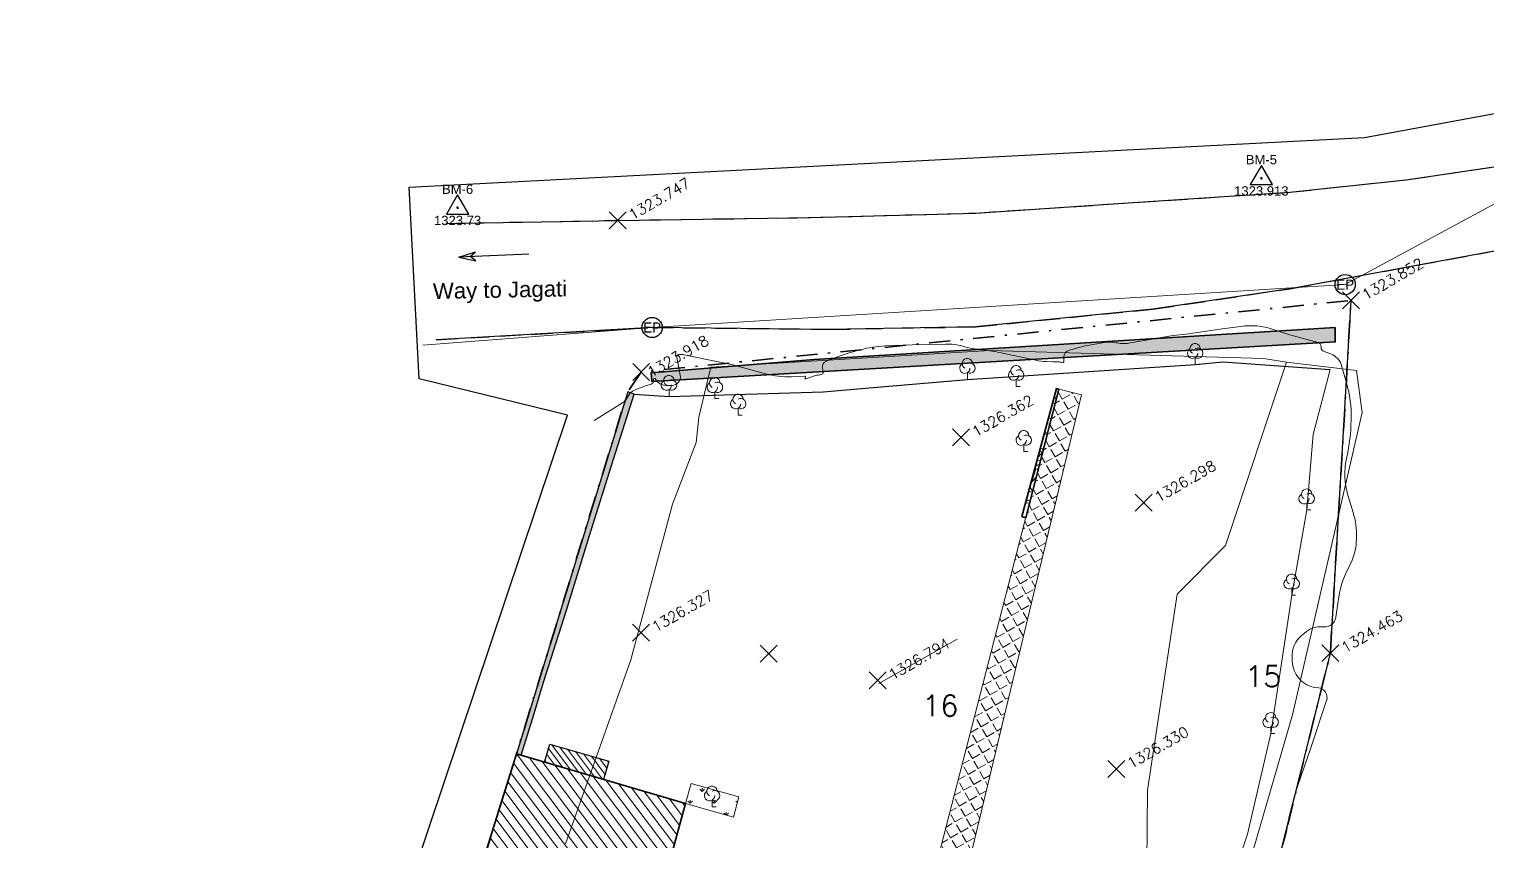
# Model space of a CAD drawing. Header units: metres. Extents: x 642473 to 642836, y 3061083 to 3061591.
# Drawn here: x 642623.6 to 642692.5, y 3061435.7 to 3061474.1 of the extents above; entities that cross this region are included whole.
import ezdxf
from ezdxf.enums import TextEntityAlignment as Align

# ---------------------------------------------------------------- set-up
doc = ezdxf.new("R2010")
doc.units = ezdxf.units.M
doc.header["$MEASUREMENT"] = 0
doc.header["$PDMODE"] = 3
doc.header["$PDSIZE"] = 0.4
doc.linetypes.add('DASHDOT', pattern=[1, 0.5, -0.25, 0, -0.25])
doc.linetypes.add('HIDDEN', pattern=[0.375, 0.25, -0.125])
for name, color, linetype, lineweight in [('Arrow', 1, 'Continuous', 25), ('Cadastral PARCEL', 6, 'Continuous', 15), ('Cadastral PARCEL  No.', 4, 'Continuous', 15), ('Fence', 2, 'FENCELINE2', 15), ('Garden', 3, 'Continuous', 9), ('Garden HATCH', 62, 'Continuous', 5), ('House', 1, 'Continuous', 35), ('House_Hatch', 8, 'Continuous', 0), ('Index_Contour', 8, 'Continuous', 20), ('LT LINE', 6, 'LT', 18), ('Pavement', 7, 'Continuous', 5), ('Property Boundary', 1, 'DASHDOT', 35), ('Spot_Height', 7, 'Continuous', 15), ('Tree', 3, 'Continuous', 9), ('Unmetalled_Road', 1, 'HIDDEN', 25), ('Wall', 250, 'Continuous', 35), ('Wall_Hatch', 33, 'Continuous', 5)]:
    doc.layers.add(name, color=color, linetype=linetype, lineweight=lineweight)
for name, color, linetype in [('Boundary', 6, 'Continuous'), ('Cadastral Map_CHITTAPOL 1KHA1', 7, 'Continuous'), ('Concrete Part', 7, 'Continuous'), ('Cordinate', 7, 'Continuous'), ('Electirc_Pole', 1, 'Continuous'), ('Features', 5, 'Continuous'), ('Fence_Galvanized Sheet', 2, 'FENCELINE2'), ('Toilet', 2, 'Continuous'), ('Traverse Point', 7, 'Continuous')]:
    doc.layers.add(name, color=color, linetype=linetype)
doc.styles.add('Arial', font='arial.ttf')
doc.styles.add('Comic_San', font='comic.ttf')
doc.styles.add('romans', font='romans.shx')
doc.styles.get("Standard").update_dxf_attribs({"font": 'arial.ttf'})
doc.linetypes.add('FENCELINE2', pattern='A,0.25,-0.1,[132,ltypeshp.shx,S=0.1,R=0,X=-0.1,Y=0],-0.1,1', length=1.45)
doc.linetypes.add('LT', pattern='A,1.97318,-0.058086,["LT",Standard,S=0.2,R=0,X=0,Y=-0.077848],-0.365048', length=2.396314)
picture_1 = doc.add_image_def('image1.tif', size_in_pixel=(2338, 3307))
pattern_1 = [(228.012787504, (1.44, 2), (-16, -18), [0.269072, -26.6381760941]), (184.969740728, (1.26, 1.8), (24, 2), [0.461736, -45.7118495225]), (132.510447078, (0.8, 1.76), (20, -21.9999999999997), [0.325576, -32.2320651922]), (267.273689006, (0.02, 1.26), (2, 40), [0.420476, -41.6271160833]), (292.833654178, (0, 0.84), (-10, 24), [0.41231, -40.8187462562]), (357.273689006, (0.16, 0.46), (-40, 2), [0.420476, -41.6271160833]), (37.6942404667, (0.58, 0.44), (-26, -20), [0.556058, -55.0496970978]), (72.255328375, (1.02, 0.78), (14, 44), [0.524976, -51.9726429936]), (121.429565615, (1.18, 1.28), (-16, 26), [0.4219, -41.7681462195]), (175.236358309, (0.96, 1.64), (22, -2), [0.481664, -23.6015251576]), (222.397437798, (0.48, 1.68), (-23.9999999999999, -22), [0.622896, -61.6667500096]), (138.814074834, (2, 1.24), (-14, 12), [0.212602, -21.0476896255]), (171.46923439, (1.84, 1.38), (26, -4), [0.404474, -40.0430228323]), (225, (1.44, 1.44), (-2e-16, -2), [0.282842, -2.5455851247]), (203.198590514, (1.3, 1.68), (10, 4), [0.152316, -15.0792302117]), (291.801409486, (1.16, 1.62), (-2, 6), [0.215406, -10.5549236143]), (30.963756532, (1.24, 1.42), (6, 4), [0.349858, -11.3120457897]), (161.565051177, (1.54, 1.6), (4, -2), [0.252982, -6.0715733203]), (16.389540334, (0, 1.62), (20, 6), [0.3544, -35.0856902933]), (70.346175942, (0.34, 1.72), (-8.0000000000024, -22.000000000007), [0.297322, -29.4348154946]), (293.198590514, (1.54, 2), (-4, 10), [0.30463, -14.9269162117]), (343.610459666, (1.66, 1.72), (-20, 6), [0.3544, -35.0856902933]), (339.44395478, (0, 0.38), (-10, 4), [0.34176, -16.7462474906]), (294.775140569, (0.32, 0.26), (-10, 22), [0.286356, -28.3492861266]), (66.801409486, (1.56, 0), (4, 10), [0.30463, -14.9269162117]), (17.3540246363, (1.68, 0.28), (-26, -8), [0.335262, -33.1908472285]), (69.44395478, (0.58, 0), (-4, -10), [0.17088, -16.9171274906]), (101.309932474, (1.44, 0), (-2, 8), [0.10198, -10.0960590272]), (165.963756532, (1.42, 0.1), (6, -2), [0.41231, -7.8339012512]), (186.009005957, (1.02, 0.2), (20, 2), [0.3821, -37.8278463491]), (303.690067526, (1.24, 1.24), (-2, 4), [0.288444, -6.9226585509]), (353.157226587, (1.4, 1), (34, -4.0000000000001), [0.503588, -49.855125248]), (60.945395901, (1.9, 0.94), (-8, -14), [0.205912, -20.385348282]), (90, (2, 1.12), (-2, 2), [0.12, -1.88]), (120.256437164, (0.98, 0.26), (8, -14), [0.277848, -27.5070399789]), (48.012787504, (0.84, 0.5), (16, 18), [0.538144, -26.3691040941]), (0, (1.2, 0.9), (2, 2), [0.52, -1.48]), (325.304846469, (1.72, 0.9), (20.0000000000003, -13.9999999999997), [0.316228, -31.3065486017]), (254.054604099, (1.98, 0.72), (-2, -8), [0.291204, -14.2690157786]), (207.645975364, (1.9, 0.44), (-38, -20), [0.47413, -46.9389483645]), (175.42607874, (1.48, 0.22), (-26, 2), [0.501598, -49.658146816])]

# ---------------------------------------------------------------- blocks, each defined once
blk = doc.blocks.new('ep')
at = {"layer": 'Electirc_Pole'}
blk.add_circle((0, 0), 0.159, dxfattribs=at)
at = {"layer": 'Electirc_Pole', "style": 'Comic_San'}
blk.add_text('EP', height=0.1588, dxfattribs=at).set_placement((0, 0), align=Align.MIDDLE)
blk = doc.blocks.new('Tree')
at = {"layer": 'Tree'}
blk.add_lwpolyline([(0, 0.323), (0, 0), (0.187, 0)], dxfattribs=at)
for centre, start, end in [((-0.125, 0.532), 121.23716, 1.23716), ((-0.008, 0.746), 0.91474, 241.23716), ((0.119, 0.536), 240.88334, 119.11666)]:
    blk.add_arc(centre, 0.244, start, end, dxfattribs=at)
blk = doc.blocks.new('Peg')
blk.add_lwpolyline([(0, 0.548), (-0.475, -0.274), (0.475, -0.274)], close=True)
for points in [[(0, 0), (-0.05, 0)], [(0, 0), (0, 0.05)], [(0, 0), (0.05, 0)], [(0, 0), (0, -0.05)]]:
    blk.add_lwpolyline(points)
at = {"style": 'Arial'}
for p in [(0.001, 0.795), (0.001, -0.544)]:
    blk.add_attdef('00', text='', height=0.4, dxfattribs=at).set_placement(p, align=Align.MIDDLE)

msp = doc.modelspace()

# ---------------------------------------------------------------- hatches: boundary and pattern name
at = {"layer": 'Concrete Part'}
h = msp.add_hatch(dxfattribs=at)
h.set_pattern_fill('AR-CONC', color=8, scale=0.05)
h.set_pattern_definition([(50, (0, 0), (0.3586300913, -0.03137606749), [0.0375, -0.4125]), (355, (0, 0), (-0.069375666807, 0.37609606685), [0.03, -0.33]), (100.45144446, (0.0299, -0.0026), (0.289254423364, 0.344719995484), [0.031870096, -0.350571056]), (46.1842, (0, 0.1), (0.533620665336, -0.082759640397), [0.05625, -0.61875]), (96.63563549, (0.04447, 0.0931), (0.46733097284, 0.48705930039), [0.047805171, -0.52585688]), (351.18416399, (0, 0.1), (0.46733097253, 0.487059300135), [0.045, -0.4950000005]), (21, (0.05, 0.075), (0.29845352606, -0.201309445333), [0.0375, -0.4125]), (326, (0.05, 0.075), (0.12165766596, 0.362575022523), [0.03, -0.33]), (71.45144474, (0.07487, 0.05822), (0.420111188365, 0.161265576403), [0.031870095, -0.350571056]), (37.5, (0, 0), (0.0060799276586, 0.1664469269157), [0, -0.326, 0, -0.335, 0, -0.33125]), (7.5, (0, 0), (0.131534768721, 0.197205855941), [0, -0.191, 0, -0.3185, 0, -0.12625]), (327.5, (-0.1115, 0), (0.266911218086, -0.011277435867), [0, -0.125, 0, -0.39, 0, -0.5175]), (317.5, (-0.1615, 0), (0.291593084671, 0.050052491166), [0, -0.1625, 0, -0.259, 0, -0.3675])])
h.paths.add_polyline_path([(642647.464, 3061441.718), (642647.92, 3061443.208), (642649.005, 3061446.609), (642650.093, 3061450.138), (642651.117, 3061453.392), (642652.19, 3061456.804), (642651.894, 3061456.914), (642646.637, 3061439.816), (642646.859, 3061439.751)])
at = {"layer": 'Garden HATCH'}
h = msp.add_hatch(dxfattribs=at)
h.set_pattern_fill('GRASS', color=256, scale=0.8, style=0)
h.set_pattern_definition([(90, (0, 0), (-0.5656854248, 0.5656854248), [0.15, -0.9813708504]), (45, (0, 0), (-0.56568542495, 0.56568542495), [0.15, -0.65]), (135, (0, 0), (-0.56568542495, -0.56568542495), [0.15, -0.65])])
h.paths.add_polyline_path([(642654.887, 3061438.408), (642657.152, 3061437.789), (642656.889, 3061436.825), (642654.629, 3061437.461)])
at = {"layer": 'House_Hatch'}
h = msp.add_hatch(dxfattribs=at)
h.set_pattern_fill('ANSI31', color=256, scale=1.875, angle=262.00903, style=0)
h.set_pattern_definition([(307.009026602, (0, 0), (0.187157973712, 0.141079883403), [])])
h.paths.add_polyline_path([(642647.958, 3061439.427), (642648.207, 3061440.272), (642650.997, 3061439.47), (642650.742, 3061438.606)])
h = msp.add_hatch(dxfattribs=at)
h.set_pattern_fill('ANSI31', color=256, scale=3, angle=262.00903, style=0)
h.set_pattern_definition([(307.009026602, (0, 0), (0.29945275794, 0.225727813445), [])])
h.paths.add_polyline_path([(642651.575, 3061426.275), (642643.215, 3061428.865), (642646.637, 3061439.816), (642654.629, 3061437.461)])
at = {"layer": 'Pavement'}
h = msp.add_hatch(dxfattribs=at)
h.set_pattern_fill('ANGLE', color=8, scale=2, angle=29.6686)
h.set_pattern_definition([(29.668602496, (0, 0), (-0.27224042606, 0.47789658967), [0.4, -0.15]), (119.668602496, (0, 0), (-0.47789658967, -0.27224042606), [0.4, -0.15])])
h.paths.add_polyline_path([(642663.886, 3061421.347), (642662.471, 3061421.792), (642665.213, 3061429.657), (642672.275, 3061457.042), (642673.34, 3061456.786), (642666.917, 3061430.047)])
at = {"layer": 'Wall_Hatch'}
h = msp.add_hatch(dxfattribs=at)
h.set_pattern_fill('GRAVEL', color=256, scale=2, style=0)
h.set_pattern_definition(pattern_1)
h.paths.add_polyline_path([(642685.333, 3061459.956), (642685.336, 3061459.28), (642653.027, 3061457.415), (642652.994, 3061457.825), (642660.709, 3061458.449)])
h = msp.add_hatch(dxfattribs=at)
h.set_pattern_fill('GRAVEL', color=256, scale=2, style=0)
h.set_pattern_definition(pattern_1)
h.paths.add_polyline_path([(642672.275, 3061457.042), (642670.71, 3061450.974), (642670.527, 3061451.023), (642672.157, 3061457.074)])

# ---------------------------------------------------------------- linework, layer by layer
msp.add_lwpolyline([(642652.994, 3061457.825), (642660.709, 3061458.449)])
at = {"layer": 'Arrow'}
for points in [[(642647.212, 3061463.42), (642643.917, 3061463.288), (642644.692, 3061463.535)], [(642647.212, 3061463.42), (642643.917, 3061463.288), (642644.709, 3061463.104)], [(642644.709, 3061463.104), (642644.452, 3061463.309), (642644.692, 3061463.535)]]:
    msp.add_lwpolyline(points, dxfattribs=at)
at = {"layer": 'Boundary'}
msp.add_polyline3d([(642641.558, 3061466.593, 0), (642686.721, 3061468.937, 0), (642700.635, 3061471.504, 0), (642700.934, 3061457.957, 0), (642691.99, 3061414.408, 0), (642692.04, 3061400.882, 0), (642687.56, 3061388.145, 0), (642661.322, 3061373.627, 0), (642675.487, 3061351.48, 0), (642666.107, 3061340.946, 0), (642627.231, 3061357.834, 0), (642632.753, 3061382.638, 0), (642633.956, 3061386.664, 0), (642644.947, 3061387.454, 0), (642652.351, 3061410.168, 0), (642635.941, 3061416.783, 0), (642649.052, 3061455.825, 0), (642642.038, 3061457.53, 0)], close=True, dxfattribs=at)
at = {"layer": 'Cadastral PARCEL', "elevation": 1326.169}
for points in [[(642648.959, 3061435.558), (642652.034, 3061444.258), (642654.015, 3061451.613), (642655.126, 3061454.529), (642655.252, 3061455.73), (642655.819, 3061458.086), (642669.004, 3061458.872), (642681.941, 3061458.489), (642683.034, 3061458.328), (642686.34, 3061457.925), (642686.603, 3061455.948), (642683.321, 3061441.663), (642681.216, 3061434.448)], [(642676.396, 3061431.186), (642676.464, 3061438.096), (642677.862, 3061447.365), (642680.151, 3061449.66), (642683.034, 3061458.328)]]:
    msp.add_lwpolyline(points, dxfattribs=at)
at = {"layer": 'Concrete Part'}
msp.add_lwpolyline([(642647.464, 3061441.718), (642647.92, 3061443.208), (642649.005, 3061446.609), (642650.093, 3061450.138), (642651.117, 3061453.392), (642652.19, 3061456.804), (642651.894, 3061456.914), (642646.637, 3061439.816), (642646.859, 3061439.751)], close=True, dxfattribs=at)
at = {"layer": 'Features'}
for points in [[(642643.295, 3061464.883, 0), (642651.42, 3061465.022, 0), (642660.512, 3061465.157, 0), (642668.35, 3061465.37, 0), (642675.315, 3061465.831, 0), (642683.185, 3061466.353, 0), (642688.69, 3061466.935, 0), (642698.34, 3061468.369, 0)], [(642699.088, 3061464.723, 0), (642683.2, 3061461.796, 0), (642676.711, 3061460.825, 0), (642668.333, 3061459.994, 0), (642661.403, 3061459.87, 0), (642653.049, 3061459.962, 0), (642642.847, 3061459.383, 0)], [(642677.715, 3061420.806, 0), (642679.461, 3061431.137, 0), (642680.451, 3061431.243, 0), (642681.442, 3061431.698, 0), (642682.076, 3061432.393, 0), (642685.103, 3061444.572, 0), (642686.083, 3061461.239, 0)], [(642652.19, 3061456.804, 0), (642653.846, 3061456.707, 0), (642661.133, 3061456.923, 0), (642663.497, 3061457.125, 0), (642667.952, 3061457.504, 0), (642678.719, 3061458.212, 0), (642680.019, 3061458.341, 0), (642685.088, 3061457.979, 0)]]:
    msp.add_polyline3d(points, dxfattribs=at)
at = {"layer": 'Fence'}
msp.add_lwpolyline([(642685.088, 3061457.979), (642684.292, 3061454.904), (642683.987, 3061451.343), (642683.277, 3061447.318), (642682.289, 3061440.774), (642681.183, 3061436.015), (642680.343, 3061433.5), (642679.438, 3061433.078)], dxfattribs=at)
at = {"layer": 'Fence_Galvanized Sheet'}
msp.add_lwpolyline([(642651.894, 3061456.914), (642646.637, 3061439.816)], dxfattribs=at)
at = {"layer": 'Garden'}
for points in [[(642646.637, 3061439.816), (642647.236, 3061441.763)], [(642646.858, 3061439.748), (642647.457, 3061441.695)]]:
    msp.add_lwpolyline(points, dxfattribs=at)
msp.add_lwpolyline([(642654.887, 3061438.408), (642657.152, 3061437.789), (642656.889, 3061436.825), (642654.629, 3061437.461)], close=True, dxfattribs=at)
at = {"layer": 'House'}
msp.add_lwpolyline([(642651.575, 3061426.275), (642643.215, 3061428.865), (642646.637, 3061439.816), (642654.629, 3061437.461), (642651.575, 3061426.275)], dxfattribs=at)
at = {"layer": 'House_Hatch'}
msp.add_lwpolyline([(642663.759, 3061443.141), (642667.465, 3061445.232)], dxfattribs=at)
at = {"layer": 'Index_Contour', "elevation": 1325}
msp.add_lwpolyline([(642682.319, 3061434.574, 0.127195), (642683.04, 3061436.204), (642683.066, 3061436.352, -0.039866), (642683.571, 3061438.319), (642684.175, 3061440.103), (642684.926, 3061442.337, 0.465958), (642684.551, 3061442.936), (642684.395, 3061442.956, -0.189811), (642683.651, 3061443.352), (642683.618, 3061443.389, -0.181782), (642683.305, 3061444.177), (642683.298, 3061444.381, -0.231129), (642683.73, 3061445.389), (642683.877, 3061445.52, -0.210346), (642684.751, 3061445.818), (642684.801, 3061445.815, 0.397318), (642685.367, 3061446.276), (642685.468, 3061447.024, -0.085753), (642685.939, 3061448.565), (642686.048, 3061448.784, 0.114436), (642686.338, 3061449.962), (642686.34, 3061450.012, 0.083231), (642686.178, 3061451.227), (642685.936, 3061452.035, -0.131877), (642685.866, 3061453.773), (642685.881, 3061453.841, 0.04884), (642686.085, 3061455.578), (642686.086, 3061455.628, 0.081006), (642685.863, 3061457.349), (642685.611, 3061458.216, 0.156526), (642685.409, 3061458.525), (642685.37, 3061458.557, 0.095175), (642685.039, 3061458.744), (642684.807, 3061458.825, -0.325309), (642684.667, 3061459.021), (642684.667, 3061459.071, 0.34414), (642684.524, 3061459.257), (642683.194, 3061459.614), (642682.4, 3061459.873, 0.117891), (642680.875, 3061460.013), (642679.986, 3061459.895), (642678.283, 3061459.645), (642677.668, 3061459.58), (642675.659, 3061459.231, -0.094162), (642675.023, 3061459.235), (642674.974, 3061459.244, 0.098077), (642674.338, 3061459.244), (642673.621, 3061459.108, 0.031241), (642672.906, 3061458.928), (642672.722, 3061458.87, 0.334116), (642672.507, 3061458.576), (642672.507, 3061458.361, -0.463885), (642672.448, 3061458.312), (642672.398, 3061458.321, 0.046386), (642672.278, 3061458.333), (642671.985, 3061458.336), (642671.682, 3061458.351, -0.042108), (642671.179, 3061458.416), (642669.547, 3061458.763, 0.027152), (642668.667, 3061458.902), (642668.585, 3061458.911, -0.042231), (642667.776, 3061459.064), (642667.727, 3061459.077, 0.075919), (642666.916, 3061459.176), (642665.335, 3061459.142), (642664.062, 3061459.087, 0.056932), (642662.889, 3061458.908), (642662.84, 3061458.896, 0.027106), (642661.705, 3061458.531), (642661.29, 3061458.374, 0.368912), (642661.104, 3061458.04), (642661.138, 3061457.861, -0.44381), (642661.043, 3061457.736), (642660.993, 3061457.732, 0.065625), (642660.765, 3061457.686), (642660.304, 3061457.529, -0.614234), (642660.273, 3061457.564), (642660.294, 3061457.609, 0.537767), (642660.26, 3061457.66), (642659.64, 3061457.637, -0.079493), (642658.405, 3061457.779), (642656.868, 3061458.196), (642654.568, 3061458.674, 0.074912), (642654.347, 3061458.688), (642654.297, 3061458.684, 0.444484), (642654.207, 3061458.565), (642654.377, 3061457.701, -0.463232), (642653.987, 3061457.224), (642653.713, 3061457.222, -0.233307), (642653.291, 3061457.417), (642653.185, 3061457.545, 0.675719), (642653.111, 3061457.513), (642653.116, 3061457.464, -0.365729), (642652.998, 3061457.282), (642652.734, 3061457.201), (642652.378, 3061457.069, 0.04469), (642652.152, 3061456.962), (642652.109, 3061456.937, 0.147662), (642651.942, 3061456.764), (642651.89, 3061456.666, -0.139854), (642651.644, 3061456.403), (642650.301, 3061455.571)], format="xyb", dxfattribs=at)
at = {"layer": 'LT LINE', "ltscale": 2}
msp.add_lwpolyline([(642642.215, 3061459.131), (642653.049, 3061459.962), (642685.804, 3061461.989), (642698.414, 3061468.804)], dxfattribs=at)
at = {"layer": 'Pavement'}
msp.add_lwpolyline([(642663.886, 3061421.347), (642662.471, 3061421.792), (642665.213, 3061429.657), (642672.275, 3061457.042), (642673.34, 3061456.786), (642666.917, 3061430.047)], close=True, dxfattribs=at)
at = {"layer": 'Property Boundary', "ltscale": 2, "elevation": 1326.237, "flags": 128}
msp.add_lwpolyline([(642648.325, 3061383.889), (642651.29, 3061383.001), (642655.023, 3061381.853), (642659.847, 3061380.301), (642664.19, 3061400.46), (642675.048, 3061397.971), (642674.469, 3061388.38), (642674.987, 3061388.989), (642678.307, 3061391.166), (642687.08, 3061391.422), (642688.518, 3061402.943), (642691.996, 3061414.365), (642682.493, 3061418.694), (642677.715, 3061420.806), (642678.995, 3061428.265), (642679.461, 3061431.137), (642680.451, 3061431.243), (642681.442, 3061431.698), (642682.076, 3061432.393), (642685.103, 3061444.572), (642686.083, 3061461.239), (642652.528, 3061457.863), (642651.894, 3061456.914), (642646.637, 3061439.816), (642643.215, 3061428.865), (642639.525, 3061416.955), (642650.572, 3061412.709), (642653.833, 3061411.481), (642653.099, 3061407.423)], close=True, dxfattribs=at)
at = {"layer": 'Spot_Height'}
for p in [(642651.42, 3061465.022, 1323.747), (642686.083, 3061461.239, 1323.852), (642652.528, 3061457.863, 1323.918), (642667.646, 3061454.766, 1326.362), (642676.276, 3061451.678, 1326.298), (642652.517, 3061445.547, 1326.327), (642658.56, 3061444.554, 1326.648), (642685.103, 3061444.572, 1324.463), (642663.703, 3061443.283, 1326.794), (642674.982, 3061439.097, 1326.33)]:
    msp.add_point(p, dxfattribs=at)
at = {"layer": 'Toilet'}
msp.add_lwpolyline([(642647.958, 3061439.427), (642648.207, 3061440.272), (642650.997, 3061439.47), (642650.742, 3061438.606)], close=True, dxfattribs=at)
at = {"layer": 'Unmetalled_Road', "ltscale": 4, "elevation": 1323.658}
for points in [[(642643.295, 3061464.883), (642651.42, 3061465.022), (642660.512, 3061465.157), (642668.35, 3061465.37), (642683.185, 3061466.353), (642688.69, 3061466.935), (642698.34, 3061468.369)], [(642642.847, 3061459.383), (642653.049, 3061459.962), (642661.403, 3061459.87), (642668.333, 3061459.994), (642676.711, 3061460.825), (642683.2, 3061461.796), (642699.088, 3061464.723)]]:
    msp.add_lwpolyline(points, dxfattribs=at)
at = {"layer": 'Wall'}
msp.add_lwpolyline([(642685.333, 3061459.956), (642685.336, 3061459.28), (642653.027, 3061457.415), (642652.994, 3061457.825), (642660.709, 3061458.449)], close=True, dxfattribs=at)
msp.add_lwpolyline([(642672.275, 3061457.042), (642670.71, 3061450.974), (642670.527, 3061451.023), (642672.157, 3061457.074), (642672.275, 3061457.042)], dxfattribs=at)

# ---------------------------------------------------------------- block references
at = {"layer": 'Cordinate'}
for p in [(642678.719, 3061458.212, 1326.188), (642667.952, 3061457.504, 1326.3), (642670.256, 3061457.177, 1326.372), (642653.846, 3061456.707, 1326.042), (642656.017, 3061456.601, 1326.291), (642657.115, 3061455.824, 1326.083), (642670.616, 3061454.102, 1326.388), (642683.987, 3061451.343, 1325.568), (642683.277, 3061447.318, 1325.614), (642682.289, 3061440.774, 1325.772), (642655.884, 3061437.305, 1326.122)]:
    msp.add_blockref('Tree', p, dxfattribs=at)
at = {"layer": 'Electirc_Pole', "xscale": 3, "yscale": 3, "zscale": 3}
for p in [(642685.804, 3061461.989, 864.956), (642653.049, 3061459.962, 864.956)]:
    msp.add_blockref('ep', p, dxfattribs=at)
at = {"layer": 'Traverse Point'}
ref = msp.add_blockref('Peg', (642681.842, 3061467.015), dxfattribs=dict(at, xscale=1.102782962028868, yscale=1.102782962028868, zscale=1.102782962028868))
ref.add_attrib('00', 'BM-5', dxfattribs={"layer": '0', "height": 0.4411, "style": 'Arial'}).set_placement((642681.843, 3061467.892, 1131.918), align=Align.MIDDLE)
ref.add_attrib('00', '1323.913', dxfattribs={"layer": '0', "height": 0.4411, "style": 'Arial'}).set_placement((642681.843, 3061466.415, 1131.918), align=Align.MIDDLE)
ref = msp.add_blockref('Peg', (642643.852, 3061465.62), dxfattribs=dict(at, xscale=1.102782962028868, yscale=1.102782962028868, zscale=1.102782962028868))
ref.add_attrib('00', 'BM-6', dxfattribs={"layer": '0', "height": 0.4411, "style": 'Arial'}).set_placement((642643.853, 3061466.497, 1131.918), align=Align.MIDDLE)
ref.add_attrib('00', '1323.73', dxfattribs={"layer": '0', "height": 0.4411, "style": 'Arial'}).set_placement((642643.853, 3061465.02, 1131.918), align=Align.MIDDLE)

# ---------------------------------------------------------------- texts
msp.add_text('Way to Jagati', height=0.75, rotation=1.16491).set_placement((642642.691, 3061461.304))
at = {"layer": 'Cadastral PARCEL  No.', "style": 'romans'}
for s, p in [('15', (642681.071, 3061442.978)), ('16', (642665.812, 3061441.592))]:
    msp.add_text(s, height=1, dxfattribs=at).set_placement(p)
at = {"layer": 'Spot_Height', "style": 'romans'}
for s, p in [('1323.747', (642652.12, 3061465.022)), ('1323.852', (642686.783, 3061461.239)), ('1323.918', (642653.003, 3061457.589, 1324.846)), ('1326.362', (642668.346, 3061454.766)), ('1326.298', (642676.976, 3061451.678)), ('1326.327', (642653.217, 3061445.547)), ('1324.463', (642685.803, 3061444.572)), ('1326.794', (642664.403, 3061443.283)), ('1326.330', (642675.682, 3061439.097))]:
    msp.add_text(s, height=0.5, rotation=30, dxfattribs=at).set_placement(p)

# ---------------------------------------------------------------- pictures from other files: only their frames are drawn
at = {"layer": 'Cadastral Map_CHITTAPOL 1KHA1'}
image = msp.add_image(picture_1, insert=(642472.873, 3061087.404), size_in_units=(356.311, 503.987), rotation=-0.76266, dxfattribs=at)
image.dxf.flags = 7

doc.saveas('drawing.dxf')
